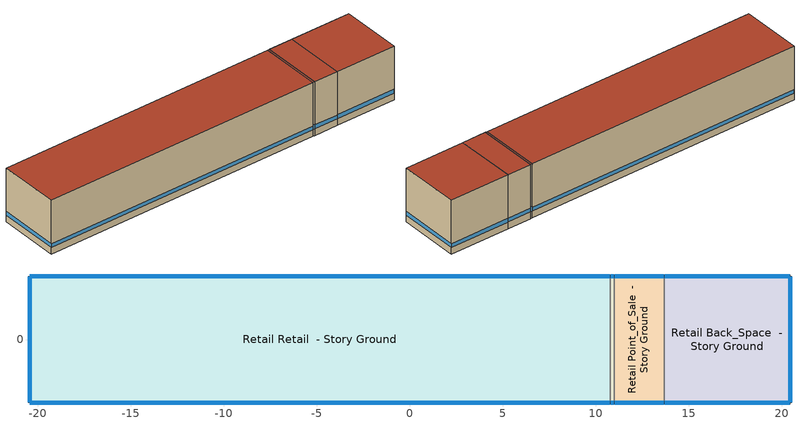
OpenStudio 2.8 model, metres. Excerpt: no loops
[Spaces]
Retail Retail  - Story Ground
 floor ground: -20.45,-3.41 -20.45,3.41 10.78,3.41 10.78,-3.41 z0
 wall outside: 10.78,3.41 -20.45,3.41 -20.45,-3.41 10.78,-3.41 z0:6.1
 wall to Retail Entry  - Story Ground: 10.78,-3.41 10.78,3.41 z0:6.1
 window: -20.45,3.38 -20.45,-3.38 / 10.75,3.41 -20.42,3.41 / -20.42,-3.41 10.75,-3.41 z0.76:1.19
 roof outside: 10.78,-3.41 10.78,3.41 -20.45,3.41 -20.45,-3.41 z6.1
Retail Entry  - Story Ground
 floor ground: 10.78,-3.41 10.78,3.41 10.99,3.41 10.99,-3.41 z0
 wall outside: 10.99,3.41 10.78,3.41 / 10.78,-3.41 10.99,-3.41 z0:6.1
 wall to Retail Point_of_Sale  - Story Ground: 10.99,-3.41 10.99,3.41 z0:6.1
 window: 10.96,3.41 10.8,3.41 / 10.8,-3.41 10.96,-3.41 z0.76:1.32
 roof outside: 10.99,-3.41 10.99,3.41 10.78,3.41 10.78,-3.41 z6.1
Retail Point_of_Sale  - Story Ground
 floor ground: 10.99,-3.41 10.99,3.41 13.67,3.41 13.67,-3.41 z0
 wall outside: 13.67,3.41 10.99,3.41 / 10.99,-3.41 13.67,-3.41 z0:6.1
 wall to Retail Back_Space  - Story Ground: 13.67,-3.41 13.67,3.41 z0:6.1
 window: 13.65,3.41 11.01,3.41 / 11.01,-3.41 13.65,-3.41 z0.76:1.2
 roof outside: 13.67,-3.41 13.67,3.41 10.99,3.41 10.99,-3.41 z6.1
Retail Back_Space  - Story Ground
 floor ground: 13.67,-3.41 13.67,3.41 20.45,3.41 20.45,-3.41 z0
 wall outside: 13.67,-3.41 20.45,-3.41 20.45,3.41 13.67,3.41 z0:6.1
 window: 20.42,3.41 13.7,3.41 / 20.45,-3.38 20.45,3.38 / 13.7,-3.41 20.42,-3.41 z0.76:1.19
 roof outside: 20.45,-3.41 20.45,3.41 13.67,3.41 13.67,-3.41 z6.1
[SizingPeriod:DesignDay] Barometric Pressure {Pa}=84297; Sky Clearness=0; Rain Indicator=0; Snow Indicator=0; Day of Month=21; Daylight Saving Time Indicator=0; Humidity Indicating Type=Wetbulb; Dry-Bulb Temperature Range Modifier Type=DefaultMultipliers
Name | Maximum Dry-Bulb Temperature {C} | Daily Dry-Bulb Temperature Range {deltaC} | Humidity Indicating Conditions at Maximum Dry-Bulb | Wind Speed {m/s} | Wind Direction {deg} | Month | Day Type | Solar Model Indicator | ASHRAE Taub | ASHRAE Taud
Fort Collins Sawrs Ann Htg 99% Condns DB 1 | -15.1 | 0 | -15.1 | 2.1 | 20 | 12 | WinterDesignDay | ASHRAEClearSky
Fort Collins Sawrs Ann Htg 99.6% Condns DB 1 | -19.2 | 0 | -19.2 | 2.1 | 20 | 12 | WinterDesignDay | ASHRAEClearSky
Fort Collins Sawrs Ann Htg Wind 99% Condns WS=>MCDB 1 | 6.3 | 0 | 6.3 | 8.8 | 20 | 12 | WinterDesignDay | ASHRAEClearSky
Fort Collins Sawrs April .4% Condns DB=>MCWB 1 | 27.4 | 13.3 | 12.1 | 3.7 | 90 | 4 | SummerDesignDay | ASHRAETau | 0.287 | 2.478
Fort Collins Sawrs April .4% Condns WB=>MCDB 1 | 25.4 | 13.3 | 13.8 | 3.7 | 90 | 4 | SummerDesignDay | ASHRAETau | 0.287 | 2.478
Fort Collins Sawrs August .4% Condns DB=>MCWB 1 | 32.9 | 13.1 | 15.5 | 3.7 | 90 | 8 | SummerDesignDay | ASHRAETau | 0.334 | 2.44
Fort Collins Sawrs August .4% Condns WB=>MCDB 1 | 25.9 | 13.1 | 18.6 | 3.7 | 90 | 8 | SummerDesignDay | ASHRAETau | 0.334 | 2.44
Fort Collins Sawrs December .4% Condns DB=>MCWB 1 | 16.2 | 12.3 | 6 | 3.7 | 90 | 12 | SummerDesignDay | ASHRAETau | 0.262 | 2.566
Fort Collins Sawrs December .4% Condns WB=>MCDB 1 | 14.4 | 12.3 | 6.9 | 3.7 | 90 | 12 | SummerDesignDay | ASHRAETau | 0.262 | 2.566
Fort Collins Sawrs February .4% Condns DB=>MCWB 1 | 19 | 12.3 | 7.6 | 3.7 | 90 | 2 | SummerDesignDay | ASHRAETau | 0.258 | 2.535
Fort Collins Sawrs February .4% Condns WB=>MCDB 1 | 17.9 | 12.3 | 8.1 | 3.7 | 90 | 2 | SummerDesignDay | ASHRAETau | 0.258 | 2.535
Fort Collins Sawrs January .4% Condns DB=>MCWB 1 | 15.7 | 12.5 | 5.3 | 3.7 | 90 | 1 | SummerDesignDay | ASHRAETau | 0.249 | 2.667
Fort Collins Sawrs January .4% Condns WB=>MCDB 1 | 15.2 | 12.5 | 6 | 3.7 | 90 | 1 | SummerDesignDay | ASHRAETau | 0.249 | 2.667
Fort Collins Sawrs July .4% Condns DB=>MCWB 1 | 34.2 | 13.6 | 15.9 | 3.7 | 90 | 7 | SummerDesignDay | ASHRAETau | 0.328 | 2.426
Fort Collins Sawrs July .4% Condns WB=>MCDB 1 | 27.7 | 13.6 | 19.4 | 3.7 | 90 | 7 | SummerDesignDay | ASHRAETau | 0.328 | 2.426
Fort Collins Sawrs June .4% Condns DB=>MCWB 1 | 34.2 | 13.5 | 16.3 | 3.7 | 90 | 6 | SummerDesignDay | ASHRAETau | 0.303 | 2.453
Fort Collins Sawrs June .4% Condns WB=>MCDB 1 | 28.7 | 13.5 | 18.7 | 3.7 | 90 | 6 | SummerDesignDay | ASHRAETau | 0.303 | 2.453
Fort Collins Sawrs March .4% Condns DB=>MCWB 1 | 22.2 | 12.6 | 8.6 | 3.7 | 90 | 3 | SummerDesignDay | ASHRAETau | 0.275 | 2.474
Fort Collins Sawrs March .4% Condns WB=>MCDB 1 | 20 | 12.6 | 9.7 | 3.7 | 90 | 3 | SummerDesignDay | ASHRAETau | 0.275 | 2.474
Fort Collins Sawrs May .4% Condns DB=>MCWB 1 | 29.3 | 13 | 13.1 | 3.7 | 90 | 5 | SummerDesignDay | ASHRAETau | 0.293 | 2.478
Fort Collins Sawrs May .4% Condns WB=>MCDB 1 | 24.8 | 13 | 15.3 | 3.7 | 90 | 5 | SummerDesignDay | ASHRAETau | 0.293 | 2.478
Fort Collins Sawrs November .4% Condns DB=>MCWB 1 | 20 | 12.1 | 8.2 | 3.7 | 90 | 11 | SummerDesignDay | ASHRAETau | 0.267 | 2.573
Fort Collins Sawrs November .4% Condns WB=>MCDB 1 | 16.5 | 12.1 | 9.7 | 3.7 | 90 | 11 | SummerDesignDay | ASHRAETau | 0.267 | 2.573
Fort Collins Sawrs October .4% Condns DB=>MCWB 1 | 27.4 | 14.1 | 11.6 | 3.7 | 90 | 10 | SummerDesignDay | ASHRAETau | 0.277 | 2.645
Fort Collins Sawrs October .4% Condns WB=>MCDB 1 | 24.4 | 14.1 | 13.3 | 3.7 | 90 | 10 | SummerDesignDay | ASHRAETau | 0.277 | 2.645
Fort Collins Sawrs September .4% Condns DB=>MCWB 1 | 30.2 | 14.2 | 14.6 | 3.7 | 90 | 9 | SummerDesignDay | ASHRAETau | 0.297 | 2.587
Fort Collins Sawrs September .4% Condns WB=>MCDB 1 | 26.1 | 14.2 | 17.7 | 3.7 | 90 | 9 | SummerDesignDay | ASHRAETau | 0.297 | 2.587
[Schedule:Ruleset]
Zone Retail Retail  - Story Ground PSZ-AC Occ Sch: Default Day Schedule=Zone Retail Retail  - Story Ground PSZ-AC Occ Sch Default; Summer Design Day Schedule=Zone Retail Retail  - Story Ground PSZ-AC Occ Sch Summer Design Day; Winter Design Day Schedule=Zone Retail Retail  - Story Ground PSZ-AC Occ Sch Winter Design Day
[Schedule:Day]
Clothing Schedule Summer Clothes: 24, 0, 0.5
Retail Bldg Occ Sat Day; autogen Schedule Rule 2 2_day_sch: Yes, 6, 30, 0, 6, 45, 0.025, 7, 0, 0.05, 7, 15, 0.075, 7, 30, 0.1, 7, 45, 0.125, 8, 0, 0.15, 8, 15, 0.175, 8, 30, 0.2, 8, 45, 0.275, 9, 0, 0.35, 9, 15, 0.425, 9, 30, 0.5, 9, 45, 0.525, 10, 0, 0.55, 10, 15, 0.575, 10, 30, 0.6, 10, 45, 0.65, 11, 0, 0.7, 11, 15, 0.75, 11, 30, 0.8, 16, 30, 0.8, 16, 45, 0.75, 17, 0, 0.7, 17, 15, 0.65, 17, 30, 0.6, 17, 45, 0.5, 18, 0, 0.4, 18, 15, 0.3, 18, 30, 0.2, 20, 30, 0.2, 20, 45, 0.175, 21, 0, 0.15, 21, 15, 0.125, 21, 30, 0.1, 21, 45, 0.075, 22, 0, 0.05, 22, 15, 0.025, 22, 30, 0, 24, 0, 0
Retail Bldg Occ Sun Day: Yes, 5, 0, 0, 5, 15, 0.025, 5, 30, 0.05, 5, 45, 0.075, 6, 0, 0.1, 6, 15, 0.125, 6, 30, 0.15, 6, 45, 0.175, 7, 0, 0.2, 7, 30, 0.2, 7, 45, 0.210256, 8, 0, 0.220513, 8, 15, 0.230769, 8, 30, 0.241026, 8, 45, 0.251282, 9, 0, 0.261538, 9, 15, 0.271795, 9, 30, 0.282051, 9, 45, 0.292308, 10, 0, 0.302564, 10, 15, 0.312821, 10, 30, 0.323077, 10, 45, 0.333333, 11, 0, 0.34359, 11, 15, 0.353846, 11, 30, 0.364103, 11, 45, 0.374359, 12, 0, 0.384615, 12, 15, 0.394872, 12, 22, 0.4, 18, 45, 0.4, 19, 0, 0.35, 19, 15, 0.3, 19, 30, 0.25, 19, 45, 0.2, 20, 0, 0.175, 20, 15, 0.15, 20, 30, 0.125, 20, 45, 0.1, 21, 0, 0.075, 21, 15, 0.05, 21, 30, 0.025, 21, 45, 0, 24, 0, 0
Retail Bldg Light Sat Day; autogen Schedule Rule 4 2_day_sch: Yes, 6, 30, 0.05, 6, 45, 0.0625, 7, 0, 0.075, 7, 15, 0.0875, 7, 30, 0.1, 7, 45, 0.15, 8, 0, 0.2, 8, 15, 0.25, 8, 30, 0.3, 8, 45, 0.375, 9, 0, 0.45, 9, 15, 0.525, 9, 30, 0.6, 9, 45, 0.675, 10, 0, 0.75, 10, 15, 0.825, 10, 30, 0.9, 17, 30, 0.9, 17, 45, 0.8, 18, 0, 0.7, 18, 15, 0.6, 18, 30, 0.5, 18, 45, 0.45, 19, 0, 0.4, 19, 15, 0.35, 19, 30, 0.3, 20, 30, 0.3, 20, 45, 0.25, 21, 0, 0.2, 21, 15, 0.15, 21, 30, 0.1, 21, 45, 0.0875, 22, 0, 0.075, 22, 15, 0.0625, 22, 30, 0.05, 24, 0, 0.05
Retail Bldg Light Sun Day: Yes, 3, 30, 0.05, 3, 45, 0.05625, 4, 0, 0.0625, 4, 15, 0.06875, 4, 30, 0.075, 4, 45, 0.08125, 5, 0, 0.0875, 5, 15, 0.09375, 5, 30, 0.1, 5, 45, 0.1375, 6, 0, 0.175, 6, 15, 0.2125, 6, 30, 0.25, 6, 45, 0.2875, 7, 0, 0.325, 7, 15, 0.3625, 7, 30, 0.4, 7, 45, 0.410256, 8, 0, 0.420513, 8, 15, 0.430769, 8, 30, 0.441026, 8, 45, 0.451282, 9, 0, 0.461538, 9, 15, 0.471795, 9, 30, 0.482051, 9, 45, 0.492308, 10, 0, 0.502564, 10, 15, 0.512821, 10, 30, 0.523077, 10, 45, 0.533333, 11, 0, 0.54359, 11, 15, 0.553846, 11, 30, 0.564103, 11, 45, 0.574359, 12, 0, 0.584615, 12, 15, 0.594872, 12, 22, 0.6, 18, 45, 0.6, 19, 0, 0.55, 19, 15, 0.5, 19, 30, 0.45, 19, 45, 0.4, 20, 0, 0.35, 20, 15, 0.3, 20, 30, 0.25, 20, 45, 0.2, 21, 0, 0.1625, 21, 15, 0.125, 21, 30, 0.0875, 21, 45, 0.05, 24, 0, 0.05
Retail Bldg Equip Sat Day; autogen Schedule Rule 6 2_day_sch: Yes, 6, 30, 0.15, 6, 45, 0.1875, 7, 0, 0.225, 7, 15, 0.2625, 7, 30, 0.3, 7, 45, 0.35, 8, 0, 0.4, 8, 15, 0.45, 8, 30, 0.5, 8, 45, 0.575, 9, 0, 0.65, 9, 15, 0.725, 9, 30, 0.8, 9, 45, 0.825, 10, 0, 0.85, 10, 15, 0.875, 10, 30, 0.9, 17, 30, 0.9, 17, 45, 0.85, 18, 0, 0.8, 18, 15, 0.75, 18, 30, 0.7, 18, 45, 0.65, 19, 0, 0.6, 19, 15, 0.55, 19, 30, 0.5, 20, 30, 0.5, 20, 45, 0.45, 21, 0, 0.4, 21, 15, 0.35, 21, 30, 0.3, 21, 45, 0.2625, 22, 0, 0.225, 22, 15, 0.1875, 22, 30, 0.15, 24, 0, 0.15
Retail Bldg Equip Sun Day: Yes, 3, 30, 0.15, 3, 45, 0.16875, 4, 0, 0.1875, 4, 15, 0.20625, 4, 30, 0.225, 4, 45, 0.24375, 5, 0, 0.2625, 5, 15, 0.28125, 5, 30, 0.3, 5, 45, 0.3375, 6, 0, 0.375, 6, 15, 0.4125, 6, 30, 0.45, 6, 45, 0.4875, 7, 0, 0.525, 7, 15, 0.5625, 7, 30, 0.6, 7, 45, 0.610256, 8, 0, 0.620513, 8, 15, 0.630769, 8, 30, 0.641026, 8, 45, 0.651282, 9, 0, 0.661538, 9, 15, 0.671795, 9, 30, 0.682051, 9, 45, 0.692308, 10, 0, 0.702564, 10, 15, 0.712821, 10, 30, 0.723077, 10, 45, 0.733333, 11, 0, 0.74359, 11, 15, 0.753846, 11, 30, 0.764103, 11, 45, 0.774359, 12, 0, 0.784615, 12, 15, 0.794872, 12, 22, 0.8, 18, 45, 0.8, 19, 0, 0.75, 19, 15, 0.7, 19, 30, 0.65, 19, 45, 0.6, 20, 0, 0.55, 20, 15, 0.5, 20, 30, 0.45, 20, 45, 0.4, 21, 0, 0.3375, 21, 15, 0.275, 21, 30, 0.2125, 21, 45, 0.15, 24, 0, 0.15
Retail Infil Half On Sat Day: 6, 0, 1, 22, 0, 0.5, 24, 0, 1
Retail Infil Half On Sun Day: 8, 0, 1, 17, 0, 0.5, 24, 0, 1
Retail HtgSetp Sat Day; autogen Schedule Rule 10 2_day_sch: Yes, 6, 0, 15.6, 22, 0, 21, 24, 0, 15.6
Retail HtgSetp Sun Day: Yes, 4, 30, 15.6, 21, 15, 21, 24, 0, 15.6
Retail ClgSetp Sat Day; autogen Schedule Rule 12 2_day_sch: Yes, 6, 0, 30, 22, 0, 24, 24, 0, 30
Retail ClgSetp Sun Day: Yes, 4, 30, 30, 21, 15, 24, 24, 0, 30
Building Hours of Operation NonResidential Saturday; Building Hours of Operation NonResidential Sunday: 6, 30, 0, 20, 15, 1, 24, 0, 0
autogen Retail Activity 0_day_sch; autogen Retail Activity 1_day_sch: Yes, 24, 0, 120
autogen Retail FRONT ENTRY COOLING 0_day_sch; autogen Retail FRONT ENTRY COOLING 1_day_sch: Yes, 24, 0, 90
Zone Retail Back_Space  - Story Ground PSZ-AC Occ Sch Saturday; Zone Retail Point_of_Sale  - Story Ground PSZ-AC Occ Sch Saturday; Zone Retail Retail  - Story Ground PSZ-AC Occ Sch Saturday: 7, 45, 0, 21, 0, 1, 24, 0, 0
Zone Retail Back_Space  - Story Ground PSZ-AC Occ Sch Sunday; Zone Retail Point_of_Sale  - Story Ground PSZ-AC Occ Sch Sunday; Zone Retail Retail  - Story Ground PSZ-AC Occ Sch Sunday: 6, 15, 0, 20, 15, 1, 24, 0, 0
Zone Retail Retail  - Story Ground PSZ-AC Occ Sch Default: 6, 0, 0, 20, 45, 1, 24, 0, 0
Zone Retail Retail  - Story Ground PSZ-AC Occ Sch Winter Design Day; Zone Retail Retail  - Story Ground PSZ-AC Occ Sch Summer Design Day: 24, 0, 1
[Schedule:Rule] Schedule Ruleset=Zone Retail Retail  - Story Ground PSZ-AC Occ Sch; Date Specification Type=DateRange; Start Month=1; Start Day=1; End Month=12
Name | Rule Order | Day Schedule | Apply Saturday | End Day | Apply Sunday
Zone Retail Retail  - Story Ground PSZ-AC Occ Sch Saturday Rule | 1 | Zone Retail Retail  - Story Ground PSZ-AC Occ Sch Saturday | Yes | 24
Zone Retail Retail  - Story Ground PSZ-AC Occ Sch Sunday Rule | 0 | Zone Retail Retail  - Story Ground PSZ-AC Occ Sch Sunday |  | 31 | Yes
